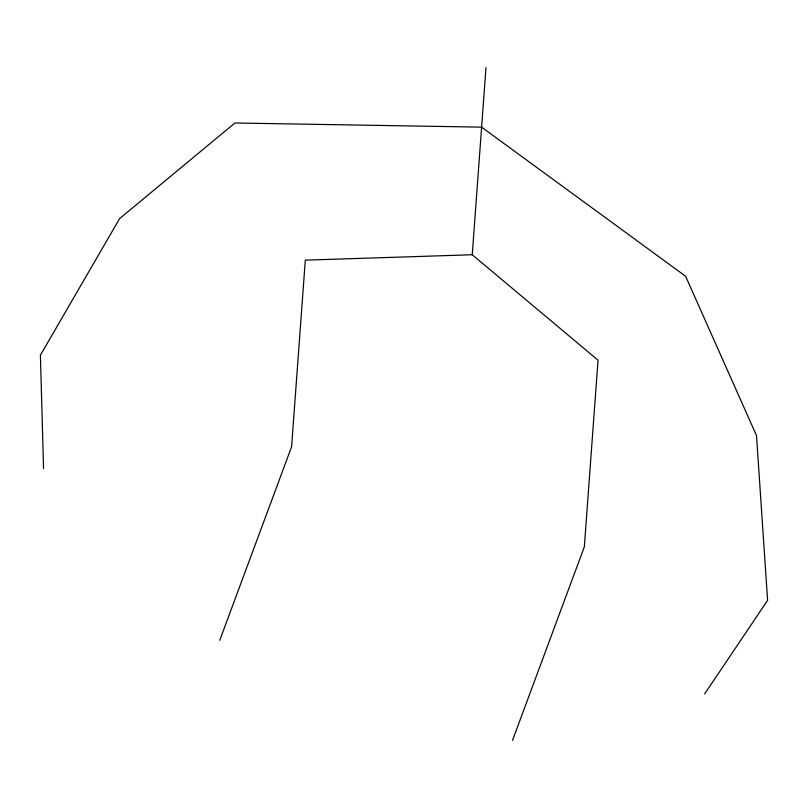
<?xml version="1.0" encoding="UTF-8"?>
<svg xmlns="http://www.w3.org/2000/svg" width="808" height="808" viewBox="0 0 808 808"><rect width="100%" height="100%" fill="white"/><g stroke="black" fill="none" stroke-linecap="round" stroke-linejoin="round"><path stroke-width="1.21" d="M512.514 740.36L584.346 546.814L598.041 360.216L472.246 254.752L485.982 67.64M219.766 640.3L291.597 446.743L305.303 260.146L472.246 254.752M704.637 693.9L767.6 600.344L756.51 435.593L685.628 276.275L481.608 127.149L234.926 122.988L119.635 218.564L40.4 355.187L43.561 468.711"/></g></svg>
